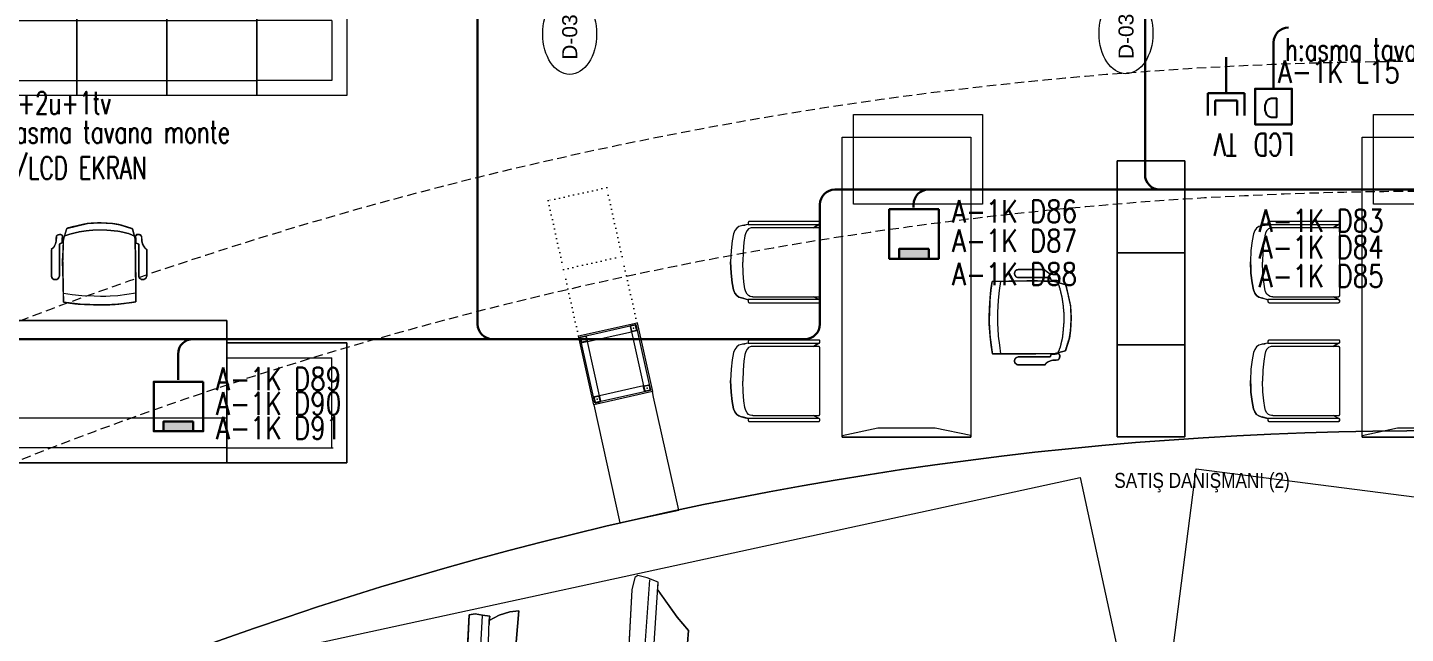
# Model space of a CAD drawing. Extents: x -2050 to 29725, y -1777 to 6820.
# Drawn here: x 3153 to 4072, y 1943 to 2347 of the extents above; entities that cross this region are included whole.
import ezdxf
from ezdxf.enums import TextEntityAlignment as Align

# ---------------------------------------------------------------- set-up
doc = ezdxf.new("R2010")
doc.units = 0
doc.header["$LTSCALE"] = 25
doc.header["$MEASUREMENT"] = 0
doc.linetypes.add('DOT2', pattern=[0.125, 0, -0.125])
doc.linetypes.add('HIDDEN', pattern=[0.375, 0.25, -0.125])
doc.layers.get('0').update_dxf_attribs({"color": 9, "lineweight": 9})
for name, color, linetype, lineweight in [('04', 9, 'Continuous', 9), ('05', 9, 'Continuous', 9), ('06C', 9, 'Continuous', 9), ('06D', 9, 'Continuous', 9), ('10', 9, 'Continuous', 9), ('11', 9, 'Continuous', 9), ('20', 9, 'DOT2', 9), ('21', 9, 'Continuous', 9), ('22', 8, 'Continuous', 9), ('40', 9, 'Continuous', 9), ('40B', 9, 'Continuous', 9), ('DATA TAVAN', 160, 'Continuous', 30), ('DATA YER', 30, 'Continuous', 30), ('E-DATA LCD EKRAN', 7, 'Continuous', 30), ('E-DATA PRİZİ (RJ45)', 7, 'Continuous', 30), ('E-DÖŞEME (ŞAP İÇİ) PRİZ KUTUSU', 7, 'Continuous', 30), ('E-YAZI', 7, 'Continuous', 30)]:
    doc.layers.add(name, color=color, linetype=linetype, lineweight=lineweight)
doc.styles.add('Arial', font='arial.ttf', dxfattribs={"height": 2.5})
doc.styles.add('E-YAZI', font='txttw.shx')
doc.styles.add('MuuM_TEXT-STANDART', font='ARIALN.TTF')

# ---------------------------------------------------------------- blocks, each defined once
blk = doc.blocks.new('0_doorno')
blk.add_lwpolyline([(4.5, 0), (12.5, 0)])
blk.add_ellipse((-0.89, 0), major_axis=(-5.39, 0), ratio=0.666667)
at = {"style": 'Arial'}
blk.add_attdef('YUKSEKLIK', text='', height=2, dxfattribs=at).set_placement((5, 12.3), align=Align.TOP_LEFT)
blk.add_attdef('KAPINO', text='', height=2, dxfattribs=at).set_placement((0, 0), align=Align.MIDDLE)
blk.add_attdef('GENISLIK', text='', height=2, dxfattribs=at).set_placement((5, -3.79), align=Align.BOTTOM_LEFT)
blk = doc.blocks.new('Group-322-1')
for p, q in [((384781.2966, 69370.1597), (384781.2703, 69370.0916)), ((384781.331, 69370.2105), (384781.2966, 69370.1597)), ((384781.5743, 69369.9737), (384781.331, 69370.2105)), ((384781.2352, 69370.0373), (384781.1991, 69370.0045)), ((384781.2557, 69370.0172), (384781.2352, 69370.0373)), ((384781.2703, 69370.0916), (384781.2557, 69370.0172)), ((384781.1619, 69369.9731), (384781.1407, 69369.9383)), ((384781.1991, 69370.0045), (384781.1619, 69369.9731)), ((384781.784, 69369.4706), (384781.1997, 69370.004)), ((384781.9623, 69369.3941), (384781.2557, 69370.0169)), ((384781.2557, 69370.0169), (384781.2754, 69369.9991)), ((384781.6545, 69369.8691), (384781.5743, 69369.9737)), ((384781.1407, 69369.9383), (384781.6919, 69369.4347)), ((384781.7823, 69369.6607), (384781.6545, 69369.8691)), ((384781.9441, 69369.4245), (384781.7823, 69369.6607)), ((384781.6183, 69369.395), (384781.6228, 69369.4109)), ((384781.6494, 69369.3621), (384781.6183, 69369.395)), ((384781.6228, 69369.4109), (384781.7921, 69369.4695)), ((384781.7921, 69369.4695), (384781.8013, 69369.4647)), ((384781.8013, 69369.4647), (384781.8317, 69369.4193)), ((384781.8241, 69369.4453), (384781.8377, 69369.4563)), ((384781.8317, 69369.4193), (384781.8727, 69369.4049)), ((384781.8377, 69369.4563), (384781.862, 69369.4435)), ((384781.862, 69369.4435), (384781.8993, 69369.4183)), ((384781.8993, 69369.4183), (384781.9205, 69369.3851)), ((384781.9863, 69369.3597), (384781.9441, 69369.4245)), ((384781.6889, 69369.3595), (384781.6494, 69369.3621)), ((384781.7937, 69369.3845), (384781.6889, 69369.3595)), ((384781.7664, 69369.3807), (384781.9464, 69369.2177)), ((384781.8226, 69369.3912), (384781.7937, 69369.3845)), ((384781.8894, 69369.3631), (384781.8226, 69369.3912)), ((384781.9084, 69369.3622), (384781.8894, 69369.3631)), ((384781.9175, 69369.372), (384781.9084, 69369.3622)), ((384781.9692, 69369.3081), (384781.9114, 69369.3606)), ((384781.9205, 69369.3851), (384781.9175, 69369.372)), ((384781.9625, 69369.2298), (384782.008, 69369.3088)), ((384781.9659, 69369.2362), (384781.97, 69369.3257)), ((384781.97, 69369.3257), (384781.9863, 69369.3597)), ((384781.9978, 69369.329), (384781.9767, 69369.3483)), ((384782.008, 69369.3088), (384781.9978, 69369.329))]:
    blk.add_line(p, q)
blk.add_lwpolyline([(384781.331, 69370.2105), (384781.5743, 69369.9737), (384781.6545, 69369.8691), (384781.7823, 69369.6607), (384781.9441, 69369.4245), (384781.9863, 69369.3597), (384781.9796, 69369.3457), (384781.9978, 69369.329), (384782.008, 69369.3088), (384781.9659, 69369.2362), (384781.9464, 69369.2177), (384781.7687, 69369.3785), (384781.6889, 69369.3595), (384781.6494, 69369.3621), (384781.6183, 69369.395), (384781.6228, 69369.4109), (384781.6919, 69369.4347), (384781.1407, 69369.9383), (384781.1619, 69369.9731), (384781.1991, 69370.0045), (384781.2352, 69370.0373), (384781.2557, 69370.0169), (384781.2703, 69370.0916), (384781.2966, 69370.1597)], close=True)
blk = doc.blocks.new('Group-324-1')
for p, q in [((384781.7733, 69371.0498), (384781.7031, 69371.0121)), ((384782.5366, 69370.3335), (384781.7733, 69371.0498)), ((384781.6524, 69370.9735), (384781.6499, 69370.9499)), ((384781.7031, 69371.0121), (384781.6524, 69370.9735)), ((384782.4941, 69370.2883), (384781.7252, 69371.016)), ((384781.8057, 69371.015), (384782.0321, 69370.9999)), ((384782.0321, 69370.9999), (384782.1497, 69371.0007)), ((384782.1497, 69371.0007), (384782.6141, 69370.5571)), ((384781.6499, 69370.9499), (384781.7011, 69370.8824)), ((384781.7011, 69370.8824), (384782.4371, 69370.2063)), ((384782.6141, 69370.5571), (384782.5545, 69370.4624)), ((384782.5545, 69370.4624), (384782.5076, 69370.3596))]:
    blk.add_line(p, q)
blk.add_lwpolyline([(384782.6141, 69370.5571), (384782.1497, 69371.0007), (384782.0321, 69370.9999), (384781.8107, 69371.0146), (384781.7733, 69371.0498), (384781.7031, 69371.0121), (384781.6524, 69370.9735), (384781.6499, 69370.9499), (384781.7011, 69370.8824), (384782.4371, 69370.2063), (384782.5131, 69370.3555), (384782.5079, 69370.3604), (384782.5545, 69370.4624)], close=True)
blk = doc.blocks.new('p-audi_arac')
at = {"layer": '06D', "lineweight": 0, "flags": 128}
blk.add_lwpolyline([(695.6, 0.8), (-4.4, 0.8), (-4.4, 400.8), (695.6, 400.8)], close=True, dxfattribs=at)
at = {"layer": '04', "xscale": 100, "yscale": 100, "zscale": 100, "rotation": 117.1763778173342}
for name in ['Group-324-1', 'Group-322-1']:
    blk.add_blockref(name, (23745751.03, -31061967.79), dxfattribs=at)
blk = doc.blocks.new('Group-258-1')
at = {"linetype": 'Continuous'}
for p, q in [((384800.0983, 69164.505), (384800.0936, 69164.5084)), ((384800.71, 69164.505), (384800.7146, 69164.5084)), ((384800.2257, 69164.3995), (384800.1668, 69164.4084)), ((384800.2892, 69164.3936), (384800.2257, 69164.3995)), ((384800.3717, 69164.3904), (384800.2892, 69164.3936)), ((384800.4137, 69164.389), (384800.3717, 69164.3904)), ((384800.4502, 69164.389), (384800.4137, 69164.389)), ((384800.4792, 69164.3908), (384800.4502, 69164.389)), ((384800.5299, 69164.394), (384800.4792, 69164.3908)), ((384800.5895, 69164.4019), (384800.5299, 69164.394)), ((384800.6491, 69164.4097), (384800.5895, 69164.4019))]:
    blk.add_line(p, q, dxfattribs=at)
at = {"linetype": 'Continuous', "flags": 128}
for points in [[(384800.0862, 69164.6997), (384800.0862, 69164.6409), (384800.0862, 69164.6409)], [(384800.0862, 69164.6409), (384800.0862, 69164.5259), (384800.0862, 69164.6409)], [(384800.1395, 69164.5259), (384800.1395, 69164.6409), (384800.1395, 69164.6409)], [(384800.6687, 69164.5259), (384800.6687, 69164.6409), (384800.6687, 69164.6409)], [(384800.722, 69164.6997), (384800.722, 69164.6409), (384800.722, 69164.6409)], [(384800.722, 69164.6409), (384800.722, 69164.5259), (384800.722, 69164.6409)], [(384800.0862, 69164.5259), (384800.0862, 69164.5259), (384800.087, 69164.52)], [(384800.0862, 69164.5259), (384800.087, 69164.52), (384800.087, 69164.52)], [(384800.087, 69164.52), (384800.087, 69164.52), (384800.0892, 69164.5143)], [(384800.087, 69164.52), (384800.0892, 69164.5143), (384800.0892, 69164.5143)], [(384800.0892, 69164.5143), (384800.0892, 69164.5143), (384800.0929, 69164.5094)], [(384800.0892, 69164.5143), (384800.0936, 69164.5084), (384800.0929, 69164.5094)], [(384800.0977, 69164.5054), (384800.0977, 69164.5054), (384800.1034, 69164.5026)], [(384800.0977, 69164.5054), (384800.1034, 69164.5026), (384800.1034, 69164.5026)], [(384800.1034, 69164.5026), (384800.1034, 69164.5026), (384800.1096, 69164.5011)], [(384800.1034, 69164.5026), (384800.1096, 69164.5011), (384800.1096, 69164.5011)], [(384800.1096, 69164.5011), (384800.1096, 69164.5011), (384800.1161, 69164.5011)], [(384800.1096, 69164.5011), (384800.1161, 69164.5011), (384800.1161, 69164.5011)], [(384800.1161, 69164.5011), (384800.1161, 69164.5011), (384800.1223, 69164.5026)], [(384800.1161, 69164.5011), (384800.1223, 69164.5026), (384800.1223, 69164.5026)], [(384800.1223, 69164.5026), (384800.1223, 69164.5026), (384800.128, 69164.5054)], [(384800.1223, 69164.5026), (384800.128, 69164.5054), (384800.128, 69164.5054)], [(384800.128, 69164.5054), (384800.128, 69164.5054), (384800.1328, 69164.5094)], [(384800.128, 69164.5054), (384800.1328, 69164.5094), (384800.1328, 69164.5094)], [(384800.1328, 69164.5094), (384800.1328, 69164.5094), (384800.1365, 69164.5143)], [(384800.1328, 69164.5094), (384800.1365, 69164.5143), (384800.1365, 69164.5143)], [(384800.1365, 69164.5143), (384800.1365, 69164.5143), (384800.1387, 69164.52)], [(384800.1365, 69164.5143), (384800.1387, 69164.52), (384800.1387, 69164.52)], [(384800.1387, 69164.52), (384800.1387, 69164.52), (384800.1395, 69164.5259)], [(384800.1387, 69164.52), (384800.1395, 69164.5259), (384800.1395, 69164.5259)], [(384800.6695, 69164.52), (384800.6695, 69164.52), (384800.6687, 69164.5259)], [(384800.6695, 69164.52), (384800.6687, 69164.5259), (384800.6687, 69164.5259)], [(384800.6718, 69164.5143), (384800.6718, 69164.5143), (384800.6695, 69164.52)], [(384800.6718, 69164.5143), (384800.6695, 69164.52), (384800.6695, 69164.52)], [(384800.6754, 69164.5094), (384800.6754, 69164.5094), (384800.6718, 69164.5143)], [(384800.6754, 69164.5094), (384800.6718, 69164.5143), (384800.6718, 69164.5143)], [(384800.6802, 69164.5054), (384800.6802, 69164.5054), (384800.6754, 69164.5094)], [(384800.6802, 69164.5054), (384800.6754, 69164.5094), (384800.6754, 69164.5094)], [(384800.6859, 69164.5026), (384800.6859, 69164.5026), (384800.6802, 69164.5054)], [(384800.6859, 69164.5026), (384800.6802, 69164.5054), (384800.6802, 69164.5054)], [(384800.6922, 69164.5011), (384800.6922, 69164.5011), (384800.6859, 69164.5026)], [(384800.6922, 69164.5011), (384800.6859, 69164.5026), (384800.6859, 69164.5026)], [(384800.6986, 69164.5011), (384800.6986, 69164.5011), (384800.6922, 69164.5011)], [(384800.6986, 69164.5011), (384800.6922, 69164.5011), (384800.6922, 69164.5011)], [(384800.7048, 69164.5026), (384800.7048, 69164.5026), (384800.6986, 69164.5011)], [(384800.7048, 69164.5026), (384800.6986, 69164.5011), (384800.6986, 69164.5011)], [(384800.7105, 69164.5054), (384800.7105, 69164.5054), (384800.7048, 69164.5026)], [(384800.7105, 69164.5054), (384800.7048, 69164.5026), (384800.7048, 69164.5026)], [(384800.719, 69164.5143), (384800.7146, 69164.5084), (384800.7153, 69164.5094)], [(384800.719, 69164.5143), (384800.719, 69164.5143), (384800.7153, 69164.5094)], [(384800.7213, 69164.52), (384800.7213, 69164.52), (384800.719, 69164.5143)], [(384800.7213, 69164.52), (384800.719, 69164.5143), (384800.719, 69164.5143)], [(384800.722, 69164.5259), (384800.722, 69164.5259), (384800.7213, 69164.52)], [(384800.722, 69164.5259), (384800.7213, 69164.52), (384800.7213, 69164.52)]]:
    blk.add_lwpolyline(points, close=True, dxfattribs=at)
at = {"linetype": 'Continuous'}
for points in [[(384800.1886, 69164.8426), (384800.1775, 69164.8055), (384800.1663, 69164.7685)], [(384800.2312, 69164.8536), (384800.2099, 69164.8481), (384800.1886, 69164.8426)], [(384800.3272, 69164.8751), (384800.2792, 69164.8644), (384800.2312, 69164.8536)], [(384800.3252, 69164.8264), (384800.2999, 69164.8227), (384800.2746, 69164.8191)], [(384800.3841, 69164.8318), (384800.3546, 69164.8291), (384800.3252, 69164.8264)], [(384800.4074, 69164.8792), (384800.3673, 69164.8772), (384800.3272, 69164.8751)], [(384800.4307, 69164.8318), (384800.4074, 69164.8318), (384800.3841, 69164.8318)], [(384800.4932, 69164.8746), (384800.4503, 69164.8769), (384800.4074, 69164.8792)], [(384800.4872, 69164.8271), (384800.4589, 69164.8295), (384800.4307, 69164.8318)], [(384800.5356, 69164.8225), (384800.5114, 69164.8248), (384800.4872, 69164.8271)], [(384800.5432, 69164.8666), (384800.5182, 69164.8706), (384800.4932, 69164.8746)], [(384800.5919, 69164.8096), (384800.5638, 69164.8161), (384800.5356, 69164.8225)], [(384800.6271, 69164.8405), (384800.5851, 69164.8535), (384800.5432, 69164.8666)], [(384800.6454, 69164.7717), (384800.6363, 69164.8061), (384800.6271, 69164.8405)], [(384800.0854, 69164.7011), (384800.1126, 69164.7212), (384800.1182, 69164.7571)], [(384800.1182, 69164.7571), (384800.1184, 69164.788), (384800.1261, 69164.8013), (384800.1481, 69164.8026)], [(384800.158, 69164.7461), (384800.1488, 69164.7423), (384800.1395, 69164.7385)], [(384800.1395, 69164.7385), (384800.1395, 69164.6897), (384800.1395, 69164.6409)], [(384800.1481, 69164.8026), (384800.1523, 69164.8031), (384800.1616, 69164.7937)], [(384800.1585, 69164.7715), (384800.1583, 69164.7588), (384800.158, 69164.7461)], [(384800.1616, 69164.7937), (384800.1601, 69164.7826), (384800.1585, 69164.7715)], [(384800.1663, 69164.7685), (384800.1639, 69164.6975), (384800.1616, 69164.6266)], [(384800.2113, 69164.8039), (384800.1911, 69164.7972), (384800.1708, 69164.7905)], [(384800.2746, 69164.8191), (384800.2429, 69164.8115), (384800.2113, 69164.8039)], [(384800.637, 69164.7924), (384800.6046, 69164.8075), (384800.5919, 69164.8096)], [(384800.6491, 69164.4746), (384800.6472, 69164.6232), (384800.6454, 69164.7717)], [(384800.6601, 69164.8026), (384800.656, 69164.8031), (384800.6466, 69164.7937)], [(384800.6466, 69164.7937), (384800.6482, 69164.7826), (384800.6497, 69164.7715)], [(384800.6497, 69164.7715), (384800.65, 69164.7588), (384800.6502, 69164.7461)], [(384800.6502, 69164.7461), (384800.6595, 69164.7423), (384800.6687, 69164.7385)], [(384800.69, 69164.7571), (384800.6898, 69164.788), (384800.6822, 69164.8013), (384800.6601, 69164.8026)], [(384800.6687, 69164.7385), (384800.6687, 69164.6897), (384800.6687, 69164.6409)], [(384800.7229, 69164.7011), (384800.6957, 69164.7212), (384800.69, 69164.7571)], [(384800.1616, 69164.6266), (384800.1642, 69164.4892), (384800.1668, 69164.3518)], [(384800.6491, 69164.3531), (384800.6491, 69164.4138), (384800.6491, 69164.4746)], [(384800.1668, 69164.3518), (384800.2302, 69164.3409), (384800.278, 69164.3374)], [(384800.278, 69164.3374), (384800.3427, 69164.3349), (384800.4074, 69164.3324)], [(384800.4074, 69164.3324), (384800.4288, 69164.3324), (384800.4502, 69164.3324)], [(384800.4502, 69164.3324), (384800.4901, 69164.3349), (384800.5299, 69164.3374)], [(384800.5299, 69164.3374), (384800.5895, 69164.3452), (384800.6491, 69164.3531)]]:
    blk.add_open_spline(points, degree=2, dxfattribs=at)
at = {"layer": '40'}
blk.add_lwpolyline([(384800.6491, 69164.3531), (384800.5895, 69164.3452), (384800.5299, 69164.3374), (384800.4502, 69164.3324), (384800.4074, 69164.3324), (384800.3427, 69164.3349), (384800.278, 69164.3374), (384800.2222, 69164.3433), (384800.1668, 69164.3518), (384800.1642, 69164.4892), (384800.1616, 69164.6266), (384800.1639, 69164.6975), (384800.1663, 69164.7685), (384800.1732, 69164.7913), (384800.1886, 69164.8426), (384800.3272, 69164.8751), (384800.4074, 69164.8792), (384800.4932, 69164.8746), (384800.5432, 69164.8666), (384800.6271, 69164.8405), (384800.6454, 69164.7717), (384800.6472, 69164.6232), (384800.6491, 69164.4746), (384800.6491, 69164.4097)], close=True, dxfattribs=at)
for points in [[(384800.1395, 69164.7385), (384800.158, 69164.7461), (384800.1583, 69164.7588), (384800.1585, 69164.7715), (384800.1616, 69164.7937), (384800.1481, 69164.8026, 0.293897), (384800.1206, 69164.7899), (384800.1182, 69164.7571, -0.205), (384800.0854, 69164.7011), (384800.0862, 69164.6997), (384800.0862, 69164.5259, 0.937941), (384800.1395, 69164.5259)], [(384800.6687, 69164.7385), (384800.6502, 69164.7461), (384800.65, 69164.7588), (384800.6497, 69164.7715), (384800.6466, 69164.7937), (384800.6601, 69164.8026, -0.293897), (384800.6877, 69164.7899), (384800.69, 69164.7571, 0.205), (384800.7229, 69164.7011), (384800.722, 69164.6997), (384800.722, 69164.5259, -0.937941), (384800.6687, 69164.5259)]]:
    blk.add_lwpolyline(points, format="xyb", close=True, dxfattribs=at)
blk = doc.blocks.new('p-recep_audi')
at = {"color": 7, "linetype": 'Continuous', "lineweight": 5}
for p, q in [((294.98, -80), (294.98, -9)), ((234.98, -80), (234.98, -10)), ((294.98, -10), (234.98, -10)), ((294.98, -470), (294.98, -240)), ((234.98, -470), (234.98, -400)), ((294.98, -470), (234.98, -470))]:
    blk.add_line(p, q, dxfattribs=at)
at = {"linetype": 'Continuous'}
for p, q in [((10, -10), (10, -60)), ((10, -10), (50, -10)), ((50, -10), (50, -60)), ((10, -120), (10, -60)), ((50, -120), (50, -60)), ((10, -180), (10, -120)), ((50, -180), (50, -120)), ((10, -240), (10, -180)), ((50, -240), (50, -180)), ((10, -300), (10, -240)), ((50, -300), (50, -240)), ((10, -360), (10, -300)), ((50, -360), (50, -300)), ((10, -420), (10, -360)), ((50, -420), (50, -360)), ((10, -470), (10, -420)), ((50, -470), (50, -420)), ((50, -470), (10, -470))]:
    blk.add_line(p, q, dxfattribs=at)
for points in [[(0, -480), (0, 0), (60, 0), (60, -480)], [(224.98, -400), (224.98, -480), (304.98, -480), (304.98, 0), (224.98, 0), (224.98, -80), (209.98, -80), (209.98, -400)]]:
    blk.add_lwpolyline(points, close=True)
at = {"linetype": 'Continuous', "flags": 128}
for points in [[(0, -60), (0, 0), (60, 0), (60, -60)], [(0, -120), (0, -60), (60, -60), (60, -120)], [(0, -180), (0, -120), (60, -120), (60, -180)], [(0, -240), (0, -180), (60, -180), (60, -240)], [(0, -300), (0, -240), (60, -240), (60, -300)], [(0, -360), (0, -300), (60, -300), (60, -360)], [(0, -420), (0, -360), (60, -360), (60, -420)], [(61.46, -490), (61.46, -370), (66.46, -370), (66.46, -490)], [(0, -480), (0, -420), (60, -420), (60, -480)]]:
    blk.add_lwpolyline(points, close=True, dxfattribs=at)
at = {"linetype": 'Continuous', "lineweight": 5, "flags": 128}
for points in [[(224.98, -80), (224.98, 0), (304.98, 0), (304.98, -80)], [(294.98, -240), (209.98, -240), (209.98, -80), (294.98, -80)], [(304.98, -240), (274.98, -240), (274.98, -80), (304.98, -80)], [(294.98, -400), (209.98, -400), (209.98, -240), (294.98, -240)], [(304.98, -400), (274.98, -400), (274.98, -240), (304.98, -240)], [(224.98, -480), (224.98, -400), (304.98, -400), (304.98, -480)]]:
    blk.add_lwpolyline(points, close=True, dxfattribs=at)
at = {"linetype": 'Continuous', "lineweight": 5}
for points in [[(224.98, -80), (304.98, -80)], [(304.98, -80), (224.98, -80)], [(304.98, -240), (224.98, -240)]]:
    blk.add_lwpolyline(points, dxfattribs=at)
at = {"color": 7, "xscale": 100, "yscale": 100, "zscale": 100, "rotation": 89.99999999999999}
for p in [(6916632.85, -38480205.59), (6916632.85, -38480365.59)]:
    blk.add_blockref('Group-258-1', p, dxfattribs=at)
blk = doc.blocks.new('Group-41-1')
for p, q in [((384804.5645, 69162.035), (384804.5645, 69161.585)), ((384805.1779, 69162.035), (384804.5645, 69162.035)), ((384805.1779, 69161.585), (384805.1779, 69162.035)), ((384804.5645, 69161.585), (384805.1779, 69161.585))]:
    blk.add_line(p, q)
at = {"flags": 128}
blk.add_lwpolyline([(384804.5645, 69162.035), (384805.1779, 69162.035), (384805.1779, 69161.585), (384804.5645, 69161.585)], close=True, dxfattribs=at)
blk = doc.blocks.new('Group-42-1')
at = {"layer": '05', "color": 7}
for p in [(-1.2267, 0), (-0.6133, 0), (0, 0)]:
    blk.add_blockref('Group-41-1', p, dxfattribs=at)
blk = doc.blocks.new('Group-32-1')
for p, q in [((384804.5516, 69159.371), (384804.573, 69159.3356)), ((384804.5731, 69159.3699), (384804.573, 69159.3694)), ((384804.573, 69159.3694), (384804.573, 69159.3689)), ((384804.573, 69159.3689), (384804.573, 69158.9239)), ((384804.5732, 69159.3709), (384804.5731, 69159.3704)), ((384804.5731, 69159.3704), (384804.5731, 69159.3699)), ((384804.5733, 69159.3713), (384804.5732, 69159.3709)), ((384804.5735, 69159.3718), (384804.5733, 69159.3713)), ((384804.5736, 69159.3723), (384804.5735, 69159.3718)), ((384804.5738, 69159.3727), (384804.5736, 69159.3723)), ((384804.574, 69159.3732), (384804.5738, 69159.3727)), ((384804.5742, 69159.3736), (384804.574, 69159.3732)), ((384804.5745, 69159.374), (384804.5742, 69159.3736)), ((384804.5747, 69159.3745), (384804.5745, 69159.374)), ((384804.575, 69159.3749), (384804.5747, 69159.3745)), ((384804.5753, 69159.3752), (384804.575, 69159.3749)), ((384804.5756, 69159.3756), (384804.5753, 69159.3752)), ((384804.576, 69159.376), (384804.5756, 69159.3756)), ((384804.5763, 69159.3763), (384804.576, 69159.376)), ((384804.5767, 69159.3766), (384804.5763, 69159.3763)), ((384804.5771, 69159.3769), (384804.5767, 69159.3766)), ((384804.5775, 69159.3772), (384804.5771, 69159.3769)), ((384804.5779, 69159.3775), (384804.5775, 69159.3772)), ((384804.5783, 69159.3777), (384804.5779, 69159.3775)), ((384804.5788, 69159.3779), (384804.5783, 69159.3777)), ((384804.5792, 69159.3781), (384804.5788, 69159.3779)), ((384804.5797, 69159.3783), (384804.5792, 69159.3781)), ((384804.5801, 69159.3785), (384804.5797, 69159.3783)), ((384804.5806, 69159.3786), (384804.5801, 69159.3785)), ((384804.5811, 69159.3787), (384804.5806, 69159.3786)), ((384804.5816, 69159.3788), (384804.5811, 69159.3787)), ((384804.5821, 69159.3789), (384804.5816, 69159.3788)), ((384804.5825, 69159.3789), (384804.5821, 69159.3789)), ((384804.583, 69159.3789), (384804.5825, 69159.3789)), ((384805.023, 69159.3789), (384804.583, 69159.3789)), ((384805.0235, 69159.3789), (384805.023, 69159.3789)), ((384805.024, 69159.3789), (384805.0235, 69159.3789)), ((384805.0245, 69159.3788), (384805.024, 69159.3789)), ((384805.0249, 69159.3787), (384805.0245, 69159.3788)), ((384805.0254, 69159.3786), (384805.0249, 69159.3787)), ((384805.0259, 69159.3785), (384805.0254, 69159.3786)), ((384805.0264, 69159.3783), (384805.0259, 69159.3785)), ((384805.0268, 69159.3781), (384805.0264, 69159.3783)), ((384805.0273, 69159.3779), (384805.0268, 69159.3781)), ((384805.0277, 69159.3777), (384805.0273, 69159.3779)), ((384805.0281, 69159.3775), (384805.0277, 69159.3777)), ((384805.0285, 69159.3772), (384805.0281, 69159.3775)), ((384805.029, 69159.3769), (384805.0285, 69159.3772)), ((384805.0293, 69159.3766), (384805.029, 69159.3769)), ((384805.0297, 69159.3763), (384805.0293, 69159.3766)), ((384805.0301, 69159.376), (384805.0297, 69159.3763)), ((384805.0304, 69159.3756), (384805.0301, 69159.376)), ((384805.0307, 69159.3752), (384805.0304, 69159.3756)), ((384805.031, 69159.3749), (384805.0307, 69159.3752)), ((384805.0313, 69159.3745), (384805.031, 69159.3749)), ((384805.0316, 69159.374), (384805.0313, 69159.3745)), ((384805.0318, 69159.3736), (384805.0316, 69159.374)), ((384805.032, 69159.3732), (384805.0318, 69159.3736)), ((384805.0322, 69159.3727), (384805.032, 69159.3732)), ((384805.0324, 69159.3723), (384805.0322, 69159.3727)), ((384805.0326, 69159.3718), (384805.0324, 69159.3723)), ((384805.0327, 69159.3713), (384805.0326, 69159.3718)), ((384805.0328, 69159.3709), (384805.0327, 69159.3713)), ((384805.0329, 69159.3704), (384805.0328, 69159.3709)), ((384805.0329, 69159.3699), (384805.0329, 69159.3704)), ((384805.033, 69159.3694), (384805.0329, 69159.3699)), ((384805.0521, 69159.3725), (384805.033, 69159.3345)), ((384805.033, 69159.3689), (384805.033, 69159.3694)), ((384805.033, 69158.9322), (384805.033, 69159.3689)), ((384804.5516, 69158.8992), (384804.558, 69158.8616)), ((384805.033, 69158.9322), (384805.033, 69158.9322)), ((384805.0524, 69158.8992), (384805.0423, 69158.8616))]:
    blk.add_line(p, q)
at = {"flags": 128}
for points in [[(384804.5309, 69158.9092), (384804.5309, 69158.9087), (384804.531, 69158.9082), (384804.531, 69158.9077), (384804.5311, 69158.9072), (384804.5312, 69158.9068), (384804.5314, 69158.9063), (384804.5315, 69158.9058), (384804.5317, 69158.9054), (384804.5319, 69158.9049), (384804.5321, 69158.9045), (384804.5324, 69158.904), (384804.5326, 69158.9036), (384804.5329, 69158.9032), (384804.5332, 69158.9028), (384804.5335, 69158.9025), (384804.5339, 69158.9021), (384804.5342, 69158.9018), (384804.5346, 69158.9015), (384804.535, 69158.9012), (384804.5354, 69158.9009), (384804.5358, 69158.9006), (384804.5362, 69158.9004), (384804.5367, 69158.9001), (384804.5371, 69158.8999), (384804.5376, 69158.8998), (384804.538, 69158.8996), (384804.5385, 69158.8995), (384804.539, 69158.8994), (384804.5395, 69158.8993), (384804.54, 69158.8992), (384804.5404, 69158.8992), (384804.5409, 69158.8992), (384804.5516, 69158.8992), (384804.5516, 69159.3689), (384804.5516, 69159.3694), (384804.5516, 69159.3699), (384804.5515, 69159.3704), (384804.5515, 69159.3709), (384804.5513, 69159.3713), (384804.5512, 69159.3718), (384804.5511, 69159.3723), (384804.5509, 69159.3727), (384804.5507, 69159.3732), (384804.5505, 69159.3736), (384804.5502, 69159.374), (384804.55, 69159.3745), (384804.5497, 69159.3749), (384804.5494, 69159.3752), (384804.5491, 69159.3756), (384804.5487, 69159.376), (384804.5484, 69159.3763), (384804.548, 69159.3766), (384804.5476, 69159.3769), (384804.5472, 69159.3772), (384804.5468, 69159.3775), (384804.5464, 69159.3777), (384804.5459, 69159.3779), (384804.5455, 69159.3781), (384804.545, 69159.3783), (384804.5445, 69159.3785), (384804.5441, 69159.3786), (384804.5436, 69159.3787), (384804.5431, 69159.3788), (384804.5426, 69159.3789), (384804.5421, 69159.3789), (384804.5416, 69159.3789), (384804.5359, 69159.3789), (384804.5357, 69159.3789), (384804.5354, 69159.3789), (384804.5352, 69159.3788), (384804.535, 69159.3788), (384804.5347, 69159.3788), (384804.5345, 69159.3787), (384804.5343, 69159.3786), (384804.534, 69159.3785), (384804.5338, 69159.3784), (384804.5336, 69159.3783), (384804.5334, 69159.3782), (384804.5332, 69159.3781), (384804.533, 69159.3779), (384804.5328, 69159.3778), (384804.5326, 69159.3776), (384804.5324, 69159.3774), (384804.5322, 69159.3773), (384804.5321, 69159.3771), (384804.5319, 69159.3769), (384804.5318, 69159.3767), (384804.5316, 69159.3765), (384804.5315, 69159.3763), (384804.5314, 69159.376), (384804.5313, 69159.3758), (384804.5312, 69159.3756), (384804.5312, 69159.3754), (384804.5311, 69159.3751), (384804.531, 69159.3749), (384804.531, 69159.3746), (384804.531, 69159.3744), (384804.5309, 69159.3741), (384804.5309, 69159.3739), (384804.5309, 69158.9092)], [(384805.0521, 69158.8992), (384805.0628, 69158.8992), (384805.0633, 69158.8992), (384805.0638, 69158.8992), (384805.0642, 69158.8993), (384805.0647, 69158.8994), (384805.0652, 69158.8995), (384805.0657, 69158.8996), (384805.0661, 69158.8998), (384805.0666, 69158.8999), (384805.0671, 69158.9001), (384805.0675, 69158.9004), (384805.0679, 69158.9006), (384805.0683, 69158.9009), (384805.0687, 69158.9012), (384805.0691, 69158.9015), (384805.0695, 69158.9018), (384805.0698, 69158.9021), (384805.0702, 69158.9025), (384805.0705, 69158.9028), (384805.0708, 69158.9032), (384805.0711, 69158.9036), (384805.0714, 69158.904), (384805.0716, 69158.9045), (384805.0718, 69158.9049), (384805.072, 69158.9054), (384805.0722, 69158.9058), (384805.0723, 69158.9063), (384805.0725, 69158.9068), (384805.0726, 69158.9072), (384805.0727, 69158.9077), (384805.0727, 69158.9082), (384805.0728, 69158.9087), (384805.0728, 69158.9092), (384805.0728, 69159.3689), (384805.0728, 69159.3694), (384805.0727, 69159.3699), (384805.0727, 69159.3704), (384805.0726, 69159.3709), (384805.0725, 69159.3713), (384805.0723, 69159.3718), (384805.0722, 69159.3723), (384805.072, 69159.3727), (384805.0718, 69159.3732), (384805.0716, 69159.3736), (384805.0714, 69159.374), (384805.0711, 69159.3745), (384805.0708, 69159.3749), (384805.0705, 69159.3752), (384805.0702, 69159.3756), (384805.0698, 69159.376), (384805.0695, 69159.3763), (384805.0691, 69159.3766), (384805.0687, 69159.3769), (384805.0683, 69159.3772), (384805.0679, 69159.3775), (384805.0675, 69159.3777), (384805.0671, 69159.3779), (384805.0666, 69159.3781), (384805.0661, 69159.3783), (384805.0657, 69159.3785), (384805.0652, 69159.3786), (384805.0647, 69159.3787), (384805.0642, 69159.3788), (384805.0638, 69159.3789), (384805.0633, 69159.3789), (384805.0628, 69159.3789), (384805.0621, 69159.3789), (384805.0616, 69159.3789), (384805.0611, 69159.3789), (384805.0606, 69159.3788), (384805.0601, 69159.3787), (384805.0596, 69159.3786), (384805.0592, 69159.3785), (384805.0587, 69159.3783), (384805.0582, 69159.3781), (384805.0578, 69159.3779), (384805.0574, 69159.3777), (384805.0569, 69159.3775), (384805.0565, 69159.3772), (384805.0561, 69159.3769), (384805.0557, 69159.3766), (384805.0554, 69159.3763), (384805.055, 69159.376), (384805.0547, 69159.3756), (384805.0543, 69159.3752), (384805.054, 69159.3749), (384805.0538, 69159.3745), (384805.0535, 69159.374), (384805.0533, 69159.3736), (384805.053, 69159.3732), (384805.0528, 69159.3727), (384805.0527, 69159.3723), (384805.0525, 69159.3718), (384805.0524, 69159.3713), (384805.0523, 69159.3709), (384805.0522, 69159.3704), (384805.0521, 69159.3699), (384805.0521, 69159.3694), (384805.0521, 69159.3689), (384805.0521, 69158.8992)]]:
    blk.add_lwpolyline(points, close=True, dxfattribs=at)
for points in [[(384804.5309, 69158.9092, 0.414214), (384804.5409, 69158.8992), (384804.5516, 69158.8992), (384804.5516, 69159.3689, 0.414214), (384804.5416, 69159.3789), (384804.5359, 69159.3789, 0.414214), (384804.5309, 69159.3739)], [(384805.0521, 69158.8992), (384805.0628, 69158.8992, 0.414214), (384805.0728, 69158.9092), (384805.0728, 69159.3689, 0.414214), (384805.0628, 69159.3789), (384805.0621, 69159.3789, 0.414214), (384805.0521, 69159.3689)]]:
    blk.add_lwpolyline(points, format="xyb", close=True, dxfattribs=at)
blk.add_lwpolyline([(384805.033, 69158.9322), (384805.033, 69159.3689, 0.414214), (384805.023, 69159.3789), (384804.583, 69159.3789, 0.414214), (384804.573, 69159.3689), (384804.573, 69158.9239), (384804.5738, 69158.9202)], format="xyb", dxfattribs=at)
for points in [[(384804.5569, 69158.8806), (384804.5569, 69158.8686), (384804.5592, 69158.8546), (384804.5647, 69158.8386), (384804.5752, 69158.8236), (384804.5922, 69158.8111), (384804.6127, 69158.8031), (384804.6612, 69158.7941), (384804.7237, 69158.7861), (384804.8002, 69158.7831)], [(384804.573, 69158.9322), (384804.573, 69158.9239), (384804.5752, 69158.9142), (384804.5804, 69158.903), (384804.5903, 69158.8926), (384804.6064, 69158.8839), (384804.6258, 69158.8783), (384804.6716, 69158.8721), (384804.7307, 69158.8665), (384804.803, 69158.8644)], [(384805.0434, 69158.8658), (384805.0434, 69158.8686), (384805.0412, 69158.8546), (384805.0357, 69158.8386), (384805.0252, 69158.8236), (384805.0082, 69158.8111), (384804.9877, 69158.8031), (384804.9392, 69158.7941), (384804.8767, 69158.7861), (384804.8002, 69158.7831)], [(384805.033, 69158.9322), (384805.033, 69158.9239), (384805.0308, 69158.9142), (384805.0256, 69158.903), (384805.0157, 69158.8926), (384804.9996, 69158.8839), (384804.9803, 69158.8783), (384804.9344, 69158.8721), (384804.8753, 69158.8665), (384804.803, 69158.8644)]]:
    blk.add_lwpolyline(points, dxfattribs=at)
at = {"layer": '40'}
blk.add_lwpolyline([(384805.023, 69159.3789), (384804.583, 69159.3789, 0.414214), (384804.573, 69159.3689), (384804.573, 69159.3366), (384804.573, 69159.3356), (384804.5516, 69159.371), (384804.551, 69159.3725, 0.309775), (384804.5416, 69159.3789), (384804.5359, 69159.3789, 0.413784), (384804.5309, 69159.3739), (384804.5309, 69158.9092, 0.414214), (384804.5409, 69158.8992), (384804.5516, 69158.8992), (384804.5569, 69158.8686), (384804.5592, 69158.8546), (384804.5647, 69158.8386), (384804.5752, 69158.8236), (384804.5922, 69158.8111), (384804.6127, 69158.8031), (384804.6612, 69158.7941), (384804.7237, 69158.7861), (384804.8002, 69158.7831), (384804.8384, 69158.7846), (384804.8767, 69158.7861), (384804.9392, 69158.7941), (384804.9877, 69158.8031), (384805.0082, 69158.8111), (384805.0252, 69158.8236), (384805.0357, 69158.8386), (384805.0412, 69158.8546), (384805.0473, 69158.8804), (384805.0524, 69158.8992), (384805.0628, 69158.8992, 0.414214), (384805.0728, 69158.9092), (384805.0728, 69159.3689, 0.781144), (384805.0521, 69159.3725), (384805.033, 69159.3345), (384805.033, 69159.3689, 0.407263), (384805.0232, 69159.3789)], format="xyb", close=True, dxfattribs=at)
blk = doc.blocks.new('p-ma-audi')
for p, q in [((-7.57, 155.19), (-7.57, 200)), ((-85.7, 155.19), (-7.57, 155.19))]:
    blk.add_line(p, q)
at = {"flags": 128}
for points in [[(-7.57, 200), (-7.57, 214.96), (-93.45, 214.96), (-93.45, 155.19), (-85.7, 155.19)], [(-85.7, 0.04), (-85.7, 0.94), (-61.93, 5.88), (-23.62, 5.88), (0, 0.73), (0, 0), (-85.67, 0)]]:
    blk.add_lwpolyline(points, dxfattribs=at)
for points in [[(-85.7, 200), (-85.7, 0), (0, 0), (0, 200), (-85.7, 200)], [(-85.7, 200), (-85.7, 0), (0, 0), (0, 200)]]:
    blk.add_lwpolyline(points, close=True, dxfattribs=at)
blk = doc.blocks.new('Prf-40x40')
for points in [[(1.5, -2), (-1.5, -2, -0.414214), (-2, -1.5), (-2, 1.5, -0.414214), (-1.5, 2), (1.5, 2, -0.414214), (2, 1.5), (2, -1.5, -0.414214)], [(1.5, -1.7), (-1.5, -1.7, -0.414214), (-1.7, -1.5), (-1.7, 1.5, -0.414214), (-1.5, 1.7), (1.5, 1.7, -0.414214), (1.7, 1.5), (1.7, -1.5, -0.414214)]]:
    blk.add_lwpolyline(points, format="xyb", close=True)
blk.add_point((0, 0))
blk = doc.blocks.new('p-kolon_egik')
blk.add_lwpolyline([(-20.17, -107.25), (20, -107.51)])
at = {"layer": '06C'}
blk.add_lwpolyline([(20, -26.5), (-20, -26.5), (-20.17, -107.25), (20, -107.51), (19.98, -30.3)], close=True, dxfattribs=at)
at = {"layer": '06D'}
blk.add_lwpolyline([(-15, 15.5), (15, 15.5), (15, -21.5), (-15, -21.5)], close=True, dxfattribs=at)
at = {"layer": '11'}
for points in [[(-20, 20.5), (20, 20.5), (20, -26.5), (-20, -26.5)], [(-19, 19.5), (19, 19.5), (19, -25.5), (-19, -25.5)]]:
    blk.add_lwpolyline(points, close=True, dxfattribs=at)
at = {"layer": '20', "lineweight": 0}
blk.add_lwpolyline([(19.84, 112.91), (-20.16, 112.91), (-20.16, 65.91), (19.84, 65.91)], close=True, dxfattribs=at)
for points in [[(-20, 20.5), (-20.17, 64.09)], [(20, 20.5), (19.83, 64.09)]]:
    blk.add_lwpolyline(points, dxfattribs=at)
at = {"layer": '10'}
for p, rotation in [((-17, 17.51), 359.9650747013309), ((17, -23.5), 180.0000000001621)]:
    blk.add_blockref('Prf-40x40', p, dxfattribs=dict(at, rotation=rotation))
at = {"layer": '10', "xscale": -1}
for p, rotation in [((17, 17.5), 6.84519e-11), ((-17, -23.51), 180.0349252988997)]:
    blk.add_blockref('Prf-40x40', p, dxfattribs=dict(at, rotation=rotation))
blk = doc.blocks.new('p-zemin kat')
at = {"layer": '20', "linetype": 'HIDDEN', "lineweight": 0}
blk.add_arc((4088.57, -323.37), 2647.53, 80.45701, 156.55486, dxfattribs=at)
at = {"layer": '40'}
blk.add_lwpolyline([(1851.16, 326.92), (3319.5, 326.92), (3319.5, 343), (3280.52, 343), (3280.5, 427), (3319.5, 427), (3319.5, 570), (4025.5, 570), (4025.5, 427), (4064.5, 427), (4064.5, 343), (3980.5, 343), (3980.5, 326.92), (4680.5, 326.92), (4680.5, 427), (4780.58, 427), (4780.58, 1901.49, 0.054196), (4273.07, 1999.31), (4278.59, 2070.68, 0.306949), (1935.27, 740.05), (1999.45, 708.36, 0.043245), (1856.49, 345)], format="xyb", close=True, dxfattribs=at)
at = {"layer": '40B'}
blk.add_lwpolyline([(1935.27, 740.05, -0.306949), (4278.59, 2070.68, 0.001238), (4287.87, 2185.72, -0.024009), (4527.5, 2155.06), (4532.5, 2153.27), (4532.5, 2372.5), (4200, 2372.5), (3990, 2372.5), (3990, 2405), (3287.33, 2405), (3287.33, 2825), (2222.5, 2825)], format="xyb", dxfattribs=at)
blk.add_lwpolyline([(3364.5, 343), (3319.5, 343), (3319.5, 320), (1719.67, 320), (1719.67, 326.92), (1719.56, 328.25, -0.047611), (1885.58, 764.59), (1935.27, 740.05, -0.306949), (4278.59, 2070.68), (4283.12, 2125.91, -0.05155), (4780.05, 2034.32), (4787.5, 2034.32), (4787.5, 320), (4025.5, 320), (4025.5, 570), (3319.5, 570), (3319.5, 427), (3364.5, 427), (3364.5, 343)], format="xyb", close=True, dxfattribs=at)
at = {"rotation": 12.56669089965598}
blk.add_blockref('p-kolon_egik', (3544.37, 2125.77), dxfattribs=at)
blk = doc.blocks.new('10_DÖŞEME (ŞAP İÇİ) PRİZ KUTUSU')
at = {"layer": 'E-DÖŞEME (ŞAP İÇİ) PRİZ KUTUSU'}
blk.add_hatch(color=5, dxfattribs=at).paths.add_polyline_path([(0.734, 0.216), (0.734, 0.706), (-0.734, 0.706), (-0.734, 0.216)])
at = {"layer": 'E-DÖŞEME (ŞAP İÇİ) PRİZ KUTUSU', "color": 5}
for points in [[(1.224, 2.664), (1.224, 0.216), (-1.224, 0.216), (-1.224, 2.664)], [(0.734, 0.706), (0.734, 0.216), (-0.734, 0.216), (-0.734, 0.706)]]:
    blk.add_lwpolyline(points, close=True, dxfattribs=at)
blk = doc.blocks.new('E-LCD+TV')
at = {"layer": 'E-DATA PRİZİ (RJ45)', "color": 1}
for p, q in [((38.5, 77.5), (38.5, 48)), ((48.3, 77.5), (48.3, 57.8)), ((77.8, 77.5), (77.8, 57.8)), ((87.6, 77.5), (87.6, 48)), ((48.3, 57.8), (77.8, 57.8)), ((0, 0), (0, 42)), ((38.5, 48), (87.6, 48)), ((63, 48), (63, 0))]:
    blk.add_line(p, q, dxfattribs=at)
blk.add_lwpolyline([(-24.6, 89.6), (24.6, 89.6), (24.6, 42), (-24.6, 42)], close=True, dxfattribs=at)
at = {"layer": 'E-DATA PRİZİ (RJ45)', "color": 1, "style": 'E-YAZI'}
blk.add_text('D', height=25.6, dxfattribs=at).set_placement((-8.8, 54.6))
at = {"layer": 'E-YAZI', "color": 1, "style": 'E-YAZI', "width": 0.7}
for s, p in [('LCD', (-27, 101.6)), ('TV', (49, 101.6))]:
    blk.add_text(s, height=30, dxfattribs=at).set_placement(p)

msp = doc.modelspace()

# ---------------------------------------------------------------- linework, layer by layer
at = {"layer": '20', "linetype": 'HIDDEN', "lineweight": 0}
msp.add_lwpolyline([(1754.32, 730, -0.342283), (4527.5, 2199.66, -0.342283)], format="xyb", dxfattribs=at)
at = {"layer": 'DATA TAVAN', "color": 2}
for p, q in [((3453.03, 2589.65), (3453.03, 2149.32)), ((3463.03, 2139.32), (3263.3, 2139.32))]:
    msp.add_line(p, q, dxfattribs=at)
at = {"layer": 'DATA TAVAN'}
msp.add_line((3983.92, 2327.16), (3983.92, 2336.97), dxfattribs=at)
msp.add_arc((3993.92, 2336.97), 10, 90, 180, dxfattribs=at)
at = {"layer": 'DATA TAVAN', "color": 2}
msp.add_arc((3463.03, 2149.32), 10, 180, 270, dxfattribs=at)
at = {"layer": 'DATA YER'}
for p, q in [((3898.24, 2589.65), (3898.24, 2248.96)), ((3762.55, 2238.96), (3691.43, 2238.96)), ((3762.55, 2238.96), (3865.95, 2238.96)), ((3918.13, 2238.96), (3845.37, 2238.96)), ((4102.12, 2238.96), (3908.24, 2238.96)), ((3681.43, 2228.96), (3681.43, 2149.32)), ((3743.88, 2227.09), (3743.88, 2228.96)), ((3263.3, 2139.32), (2846.27, 2139.32)), ((3671.43, 2139.32), (3463.03, 2139.32)), ((3253.3, 2112.11), (3253.3, 2129.32))]:
    msp.add_line(p, q, dxfattribs=at)
for centre, start, end in [((3908.24, 2248.96), 180, 270), ((3691.43, 2228.96), 90, 180), ((3753.88, 2228.96), 90, 180), ((3671.43, 2149.32), 270, 0), ((3263.3, 2129.32), 90, 180)]:
    msp.add_arc(centre, 10, start, end, dxfattribs=at)

# ---------------------------------------------------------------- block references
at = {"layer": '04'}
for p, rotation in [((4622.37, 1965.03), 172.6899395192608), ((3850.61, 2046.85), 192.238566149809)]:
    msp.add_blockref('p-audi_arac', p, dxfattribs=dict(at, rotation=rotation))
at = {"layer": '05', "rotation": 270}
msp.add_blockref('p-recep_audi', (3365.76, 2361.67), dxfattribs=at)
at = {"layer": '05', "color": 7, "xscale": -1}
for p in [(3696.33, 2074), (4043.06, 2074)]:
    msp.add_blockref('p-ma-audi', p, dxfattribs=at)
at = {"layer": '05', "color": 7, "xscale": 100, "yscale": 100, "zscale": 100, "rotation": 270}
msp.add_blockref('Group-42-1', (-6912278.78, 38482591.84), dxfattribs=at)
at = {"layer": '05', "color": 7, "extrusion": (0, 0, -1), "xscale": -100, "yscale": 100, "zscale": -100, "rotation": 90}
for name, p in [('Group-32-1', (6912256.46, 38482670.8)), ('Group-32-1', (6911909.74, 38482670.8)), ('Group-258-1', (6912638.88, 38482194.26)), ('Group-32-1', (6912256.46, 38482591.62)), ('Group-32-1', (6911909.74, 38482591.62))]:
    msp.add_blockref(name, p, dxfattribs=at)
at = {"layer": '10'}
msp.add_blockref('p-zemin kat', (0, 0), dxfattribs=at)
at = {"layer": '22'}
ref = msp.add_blockref('0_doorno', (3514.5, 2347.15), dxfattribs=dict(at, xscale=5, yscale=5, zscale=5, rotation=90))
ref.add_attrib('KAPINO', 'D-03', dxfattribs={"layer": '0', "height": 10, "rotation": 90, "style": 'Arial'}).set_placement((3514.5, 2340.64), align=Align.MIDDLE)
ref.add_attrib('GENISLIK', '350', dxfattribs={"layer": '0', "height": 10, "rotation": 90, "style": 'Arial'}).set_placement((3514.5, 2372.15), align=Align.BOTTOM_LEFT)
ref.add_attrib('YUKSEKLIK', '300', dxfattribs={"layer": '0', "height": 10, "rotation": 90, "style": 'Arial'}).set_placement((3517, 2371.98), align=Align.TOP_LEFT)
ref = msp.add_blockref('0_doorno', (3885.54, 2347.57), dxfattribs=dict(at, xscale=5, yscale=5, zscale=5, rotation=90))
ref.add_attrib('KAPINO', 'D-03', dxfattribs={"layer": '0', "height": 10, "rotation": 90, "style": 'Arial'}).set_placement((3885.55, 2341.06), align=Align.MIDDLE)
ref.add_attrib('GENISLIK', '170', dxfattribs={"layer": '0', "height": 10, "rotation": 90, "style": 'Arial'}).set_placement((3885.54, 2372.57), align=Align.BOTTOM_LEFT)
ref.add_attrib('YUKSEKLIK', '300', dxfattribs={"layer": '0', "height": 10, "rotation": 90, "style": 'Arial'}).set_placement((3888.04, 2372.39), align=Align.TOP_LEFT)
at = {"layer": 'E-DATA LCD EKRAN', "color": 1, "xscale": 0.5, "yscale": 0.5, "zscale": 0.5, "rotation": 180}
msp.add_blockref('E-LCD+TV', (3983.92, 2327.16), dxfattribs=at)
at = {"layer": 'E-DÖŞEME (ŞAP İÇİ) PRİZ KUTUSU', "xscale": 13.48039215686274, "yscale": 13.48039215686274, "zscale": 13.48039215686274}
for p in [(3744.13, 2189.88), (3253.55, 2074.9)]:
    msp.add_blockref('10_DÖŞEME (ŞAP İÇİ) PRİZ KUTUSU', p, dxfattribs=at)

# ---------------------------------------------------------------- texts
at = {"layer": '21', "style": 'MuuM_TEXT-STANDART'}
msp.add_text('SATIŞ DANIŞMANI (2)', height=10, dxfattribs=at).set_placement((3877.73, 2040.09))
at = {"layer": 'E-YAZI', "color": 3, "style": 'E-YAZI', "width": 0.7}
for s, p in [('h:asma tavana monte', (3991.69, 2324.86)), ('1d+2u+1tv', (3128.7, 2289.15)), ('h:asma tavana monte', (3131.3, 2269.89)), ('TV/LCD EKRAN', (3128.08, 2245.85))]:
    msp.add_text(s, height=15, dxfattribs=at).set_placement(p)
at = {"layer": 'E-YAZI', "color": 6, "style": 'E-YAZI', "width": 0.8}
for s, p in [('A-1K L15', (3986.92, 2310.08)), ('A-1K D86', (3769.57, 2217.01)), ('A-1K D83', (3974.08, 2210.76)), ('A-1K D87', (3769.57, 2197.39)), ('A-1K D84', (3974.08, 2193.09)), ('A-1K D88', (3769.57, 2175.12)), ('A-1K D85', (3974.08, 2173.81)), ('A-1K D89', (3278.75, 2105.32)), ('A-1K D90', (3278.75, 2088.88)), ('A-1K D91', (3278.75, 2072.53))]:
    msp.add_text(s, height=15, dxfattribs=at).set_placement(p)

doc.saveas('drawing.dxf')
